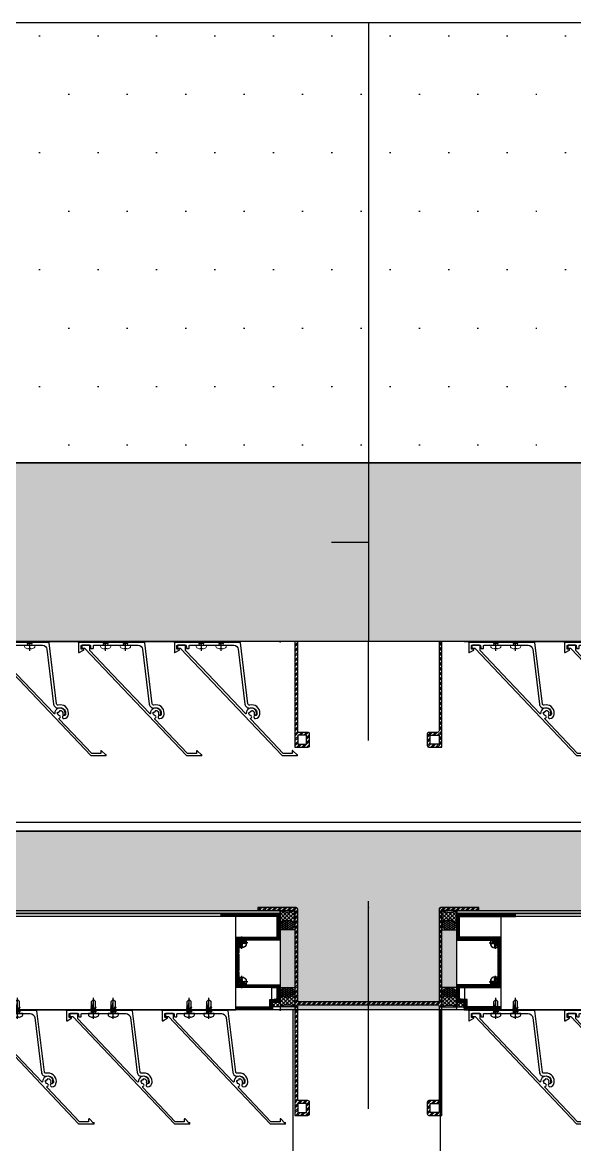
# Model space of a CAD drawing. Header units: millimetres. Extents: x 2519235 to 7246330, y 25937 to 201821.
# Drawn here: x 2727710 to 2728085, y 105054 to 105816 of the extents above; entities that cross this region are included whole.
import ezdxf
from ezdxf.xclip import XClip

# ---------------------------------------------------------------- set-up
doc = ezdxf.new("R2010")
doc.units = ezdxf.units.MM
doc.header["$XCLIPFRAME"] = 0
doc.linetypes.add('CENTER', pattern=[50.8, 31.75, -6.35, 6.35, -6.35])
doc.layers.get('Defpoints').update_dxf_attribs({"color": 140})
for name, color, linetype in [('000 - EXISTING_CANOPY_MAIN_COLOR_1', 1, 'Continuous'), ('010 - ASPG_ACCESSORIES_MAIN_COLOR_1', 1, 'Continuous'), ('010 - ASPG_ACCESSORIES_MAIN_COLOR_251', 251, 'Continuous'), ('010 - ASPG_EXTR_DEF_SUB', 250, 'Continuous'), ('010 - ASPG_EXTR_MAIN_COLOR_2', 2, 'Continuous'), ('010 - ASPG_FASTERN_DEF_SUB', 250, 'Continuous'), ('010 - ASPG_FLASHING_HATCH_', 251, 'Continuous'), ('010 - ASPG_FLASHING_MAIN_COLOR_2', 2, 'Continuous'), ('010 - ASPG_FLASHING_MAIN_COLOR_4', 4, 'Continuous'), ('010 - ASPG_FLASHING_WIPEOUT_', 250, 'Continuous'), ('010 - ASPG_FRAMING_CUT_COLOR_4', 4, 'Continuous'), ('010 - ASPG_FRAMING_DEF_SUB', 250, 'Continuous'), ('010 - ASPG_FRAMING_HATCH_', 251, 'Continuous'), ('010 - ASPG_FRAMING_MAIN_COLOR_2', 2, 'Continuous'), ('010 - ASPG_FRAMING_SUB_COLOR_2', 2, 'Continuous'), ('010 - ASPG_FRAMING_WIPEOUT_', 250, 'Continuous'), ('_LOUVER-SB', 1, 'Continuous'), ('BOLT & SCREW', 233, 'Continuous'), ('Center Line', 1, 'CENTER'), ('Xref-PLAN-106.940$0$_PP-Dim', 1, 'Continuous')]:
    doc.layers.add(name, color=color, linetype=linetype)
doc.layers.add('12-GRID', color=1, linetype='CENTER', lineweight=13)
doc.layers.add('SCREW', color=8, linetype='Continuous', lineweight=5)
pattern_1 = [(270, (1257419.24324, -520041.6224), (0.65495992507, -1.1344238721), [0.7562825814, -1.5125651628]), (30, (1257419.24324, -520041.6224), (0.65495992936, 1.1344238696), [0.7562825814, -1.5125651628]), (330, (1257419.24324, -520041.6224), (1.30991985442, -2.48e-09), [-1.5125651628, 0.7562825814])]
pattern_2 = [(315, (1257419.4929, -520021.6224), (1.3369313545, 1.3369313545), []), (45, (1257419.4929, -520021.6224), (-1.3369313545, 1.3369313545), [])]
pattern_3 = [(270, (1257419.4425, -520043.9224), (0.65495992507, -1.1344238721), [0.7562825814, -1.5125651628]), (30, (1257419.4425, -520043.9224), (0.65495992936, 1.1344238696), [0.7562825814, -1.5125651628]), (330, (1257419.4425, -520043.9224), (1.30991985442, -2.48e-09), [-1.5125651628, 0.7562825814])]
pattern_4 = [(315, (1257419.1929, -520023.9224), (1.3369313545, 1.3369313545), []), (45, (1257419.1929, -520023.9224), (-1.3369313545, 1.3369313545), [])]
pattern_5 = [(0, (0, 0), (3.96875, 7.9375), [0, -7.9375])]
pattern_6 = [(0, (0, 0), (19.84375, 39.6875), [0, -39.6875])]

# ---------------------------------------------------------------- blocks, each defined once
blk = doc.blocks.new('Xref-PLAN-106.940')
at = {"layer": 'Xref-PLAN-106.940$0$_PP-Dim'}
for p, q in [((124644.18, 10358.4), (130394.18, 10358.4)), ((124644.18, 10058.4), (130394.18, 10058.4))]:
    blk.add_line(p, q, dxfattribs=at)
blk = doc.blocks.new('*U413')
for p, q in [((2530.73, -25), (-250, -25)), ((-250, -30.08), (2530.73, -30.08)), ((-250, -35.39), (2530.73, -35.39)), ((-250, -134.54), (2530.73, -134.54)), ((-250, -139.62), (2530.73, -139.62)), ((-250, -144.93), (2530.73, -144.93))]:
    blk.add_line(p, q)
blk = doc.blocks.new('A$C53fc0519')
at = {"layer": '000 - EXISTING_CANOPY_MAIN_COLOR_1'}
for p, q in [((11546.21, -13390), (11500, -13390)), ((11500, -13417.27), (11500, -13390)), ((11621.21, -13390), (11548.58, -13390)), ((11600, -13420), (11600, -13390)), ((11650.84, -13390), (11623.58, -13390)), ((11748.84, -13390), (11652.84, -13390)), ((11700, -13390), (11700, -13417.27)), ((11771.21, -13390), (11750.84, -13390)), ((11800, -13390), (11773.58, -13390)), ((11800, -13390), (11800, -13420)), ((11467.24, -13400), (11539.87, -13400)), ((11542.24, -13400), (11614.87, -13400)), ((11617.24, -13400), (11650, -13400)), ((11650, -15750), (11650, -13400)), ((11750.84, -13400), (11764.87, -13400)), ((11767.24, -13400), (11839.87, -13400)), ((11500, -13417.27), (11528.93, -13417.27)), ((11531.2, -13417.27), (11603.93, -13417.27)), ((11602.2, -13420), (11600, -13420)), ((11650.9, -13420), (11604.56, -13420)), ((11606.2, -13417.27), (11650.97, -13417.27)), ((11652.84, -13417.27), (11700, -13417.27)), ((11748.84, -13420), (11652.84, -13420)), ((11750, -15750), (11750, -13422.14)), ((11752.2, -13420), (11750.78, -13420)), ((11800, -13420), (11754.56, -13420)), ((10250, -13475), (11650, -13475)), ((11750, -13475), (13150, -13475))]:
    blk.add_line(p, q, dxfattribs=at)
blk = doc.blocks.new('A$C6d15e31b')
blk.add_blockref('Xref-PLAN-106.940', (-135619.34, -23258.4))
at = {"layer": '000 - EXISTING_CANOPY_MAIN_COLOR_1'}
blk.add_blockref('A$C53fc0519', (-18300, -52.14), dxfattribs=at)
at = {"layer": '_LOUVER-SB'}
blk.add_blockref('*U413', (-7675.16, -13050), dxfattribs=at)
blk = doc.blocks.new('*U2952')
at = {"layer": '12-GRID', "color": 8, "linetype": 'CENTER'}
for p, q in [((0, -6.2), (0, 2.2)), ((-4.2, -2), (4.2, -2))]:
    blk.add_line(p, q, dxfattribs=at)
at = {"layer": 'BOLT & SCREW'}
for p, q in [((-0.55, -1.77), (-1.77, -1.56)), ((-0.55, -2.23), (-1.77, -2.44)), ((-0.46, -1.77), (-0.88, -1.56)), ((-0.46, -2.23), (-0.88, -2.44)), ((-0.23, -1.45), (-0.44, -0.23)), ((-0.23, -1.54), (-0.44, -1.12)), ((-0.23, -2.46), (-0.44, -2.88)), ((-0.23, -2.55), (-0.44, -3.77)), ((0.23, -1.45), (0.44, -0.23)), ((0.23, -1.54), (0.44, -1.12)), ((0.44, -2.88), (0.23, -2.46)), ((0.23, -2.55), (0.44, -3.77)), ((0.46, -1.77), (0.88, -1.56)), ((0.46, -2.23), (0.88, -2.44)), ((0.55, -1.77), (1.77, -1.56)), ((0.55, -2.23), (1.77, -2.44))]:
    blk.add_line(p, q, dxfattribs=at)
for points in [[(-1.77, -1.56), (-0.88, -1.56, 0.414214), (-0.44, -1.12), (-0.44, -0.23), (0.44, -0.23), (0.44, -1.12, 0.414214), (0.88, -1.56), (1.77, -1.56), (1.77, -2.44), (0.88, -2.44, 0.414214), (0.44, -2.88), (0.44, -3.77), (-0.44, -3.77), (-0.44, -2.88, 0.414214), (-0.88, -2.44), (-1.77, -2.44)], [(0.23, -2.46, -0.414214), (0.46, -2.23), (0.55, -2.23), (0.55, -1.77), (0.46, -1.77, -0.414214), (0.23, -1.54), (0.23, -1.45), (-0.23, -1.45), (-0.23, -1.54, -0.414214), (-0.46, -1.77), (-0.55, -1.77), (-0.55, -2.23), (-0.46, -2.23, -0.414214), (-0.23, -2.46), (-0.23, -2.55), (0.23, -2.55)]]:
    blk.add_lwpolyline(points, format="xyb", close=True, dxfattribs=at)
blk.add_circle((0, -2), 3.5, dxfattribs=at)
blk = doc.blocks.new('000_ASPG_TYP_FILES_20260218-010703_FRAME_EXTR_')
at = {"layer": '010 - ASPG_FRAMING_HATCH_'}
h = blk.add_hatch(dxfattribs=at)
h.set_pattern_fill('ANSI32', color=256, scale=0.1, angle=180)
edge = h.paths.add_edge_path()
edge.add_line((2, 16), (2, 2))
edge.add_line((2, 2), (39.7, 2))
edge.add_arc((39.7, 1.7), 0.3, 0, 90, ccw=False)
edge.add_line((40, 1.7), (40, 0.3))
edge.add_arc((39.7, 0.3), 0.3, -90, 0, ccw=False)
edge.add_line((39.7, 0), (0.3, 0))
edge.add_arc((0.3, 0.3), 0.3, 180, 270, ccw=False)
edge.add_line((0, 0.3), (0, 17.7))
edge.add_arc((0.3, 17.7), 0.3, 90, 180, ccw=False)
edge.add_line((0.3, 18), (22.56, 18))
edge.add_arc((22.56, 18.5), 0.5, 270, 380.20955)
edge.add_arc((26.17, 19.83), 3.35, 182.06379, 200.20955, ccw=False)
edge.add_arc((23.58, 19.74), 0.76, 2.06379, 182.06379, ccw=False)
edge.add_arc((26.17, 19.83), 1.83, 182.06379, 447.93621)
edge.add_arc((26.26, 22.42), 0.76, 87.93621, 267.93621, ccw=False)
edge.add_arc((26.17, 19.83), 3.35, 69.79045, 87.93621, ccw=False)
edge.add_arc((27.5, 23.44), 0.5, 249.79045, 360)
edge.add_line((28, 23.44), (28, 26.68))
edge.add_line((28, 26.68), (28.5, 27.18))
edge.add_line((28.5, 27.18), (28, 27.68))
edge.add_line((28, 27.68), (28, 38.62))
edge.add_line((28, 38.62), (28.5, 39.12))
edge.add_line((28.5, 39.12), (28, 39.62))
edge.add_line((28, 39.62), (28, 42.86))
edge.add_arc((27.5, 42.86), 0.5, 0, 110.20955)
edge.add_arc((26.17, 46.47), 3.35, 272.06379, 290.20955, ccw=False)
edge.add_arc((26.26, 43.88), 0.76, 92.06379, 272.06379, ccw=False)
edge.add_arc((26.17, 46.47), 1.83, 272.06379, 537.93621)
edge.add_arc((23.58, 46.56), 0.76, 177.93621, 357.93621, ccw=False)
edge.add_arc((26.17, 46.47), 3.35, 159.79045, 177.93621, ccw=False)
edge.add_arc((22.56, 47.8), 0.5, 339.79045, 450)
edge.add_line((22.56, 48.3), (0.3, 48.3))
edge.add_arc((0.3, 48.6), 0.3, 180, 270, ccw=False)
edge.add_line((0, 48.6), (0, 60))
edge.add_arc((0.3, 60), 0.3, 90, 180, ccw=False)
edge.add_line((0.3, 60.3), (5, 60.3))
edge.add_line((5, 60.3), (5, 65))
edge.add_arc((5.3, 65), 0.3, 90, 180, ccw=False)
edge.add_line((5.3, 65.3), (30, 65.3))
edge.add_line((30, 65.3), (30, 63.6))
edge.add_arc((29.7, 63.6), 0.3, -90, 0, ccw=False)
edge.add_line((29.7, 63.3), (7.3, 63.3))
edge.add_arc((7.3, 63), 0.3, 90, 180)
edge.add_line((7, 63), (7, 58.3))
edge.add_line((7, 58.3), (2.3, 58.3))
edge.add_arc((2.3, 58), 0.3, 90, 180)
edge.add_line((2, 58), (2, 50.6))
edge.add_arc((2.3, 50.6), 0.3, 180, 270)
edge.add_line((2.3, 50.3), (29.7, 50.3))
edge.add_arc((29.7, 50), 0.3, 0, 90, ccw=False)
edge.add_line((30, 50), (30, 26.68))
edge.add_line((30, 26.68), (30, 16.3))
edge.add_arc((29.7, 16.3), 0.3, -90, 0, ccw=False)
edge.add_line((29.7, 16), (2, 16))
at = {"layer": '010 - ASPG_FRAMING_CUT_COLOR_4'}
blk.add_lwpolyline([(2, 16), (2, 2), (39.7, 2, -0.414214), (40, 1.7), (40, 0.3, -0.414214), (39.7, 0), (0.3, 0, -0.414214), (0, 0.3), (0, 17.7, -0.414214), (0.3, 18), (22.56, 18, 0.52173), (23.03, 18.67, -0.079342), (22.82, 19.71, -1), (24.34, 19.76, 2.296346), (26.24, 21.66, -1), (26.29, 23.18, -0.079342), (27.33, 22.97, 0.52173), (28, 23.44), (28, 26.68), (28.5, 27.18), (28, 27.68), (28, 38.62), (28.5, 39.12), (28, 39.62), (28, 42.86, 0.52173), (27.33, 43.33, -0.079342), (26.29, 43.12, -1), (26.24, 44.64, 2.296346), (24.34, 46.54, -1), (22.82, 46.59, -0.079342), (23.03, 47.63, 0.52173), (22.56, 48.3), (0.3, 48.3, -0.414214), (0, 48.6), (0, 60, -0.414214), (0.3, 60.3), (5, 60.3), (5, 65, -0.414214), (5.3, 65.3), (30, 65.3), (30, 63.6, -0.414214), (29.7, 63.3), (7.3, 63.3, 0.414214), (7, 63), (7, 58.3), (2.3, 58.3, 0.414214), (2, 58), (2, 50.6, 0.414214), (2.3, 50.3), (29.7, 50.3, -0.414214), (30, 50), (30, 26.68), (30, 16.3, -0.414214), (29.7, 16)], format="xyb", close=True, dxfattribs=at)
for p in [(26.17, 48.47), (26.17, 21.83)]:
    blk.add_blockref('*U2952', p)
blk = doc.blocks.new('*U2949')
at = {"layer": '010 - ASPG_FRAMING_HATCH_', "transparency": 33554585}
h = blk.add_hatch(dxfattribs=at)
h.set_pattern_fill('ANSI32', color=256, scale=0.25)
edge = h.paths.add_edge_path()
edge.add_line((2, -50), (2, -75))
edge.add_line((2, -75), (0, -75))
edge.add_line((0, -75), (0, -49))
edge.add_arc((1, -49), 1, 90, 180, ccw=False)
edge.add_line((1, -48), (63, -48))
edge.add_arc((63, -47), 1, 270, 360)
edge.add_line((64, -47), (64, 47))
edge.add_arc((63, 47), 1, 0, 90)
edge.add_line((63, 48), (1, 48))
edge.add_arc((1, 49), 1, 180, 270, ccw=False)
edge.add_line((0, 49), (0, 75))
edge.add_line((0, 75), (2, 75))
edge.add_line((2, 75), (2, 50))
edge.add_line((2, 50), (141, 50))
edge.add_line((141, 50), (141, 41))
edge.add_arc((140, 41), 1, 270, 360, ccw=False)
edge.add_line((140, 40), (132, 40))
edge.add_arc((132, 41), 1, 180, 270, ccw=False)
edge.add_line((131, 41), (131, 47))
edge.add_arc((130, 47), 1, 0, 90)
edge.add_line((130, 48), (67, 48))
edge.add_arc((67, 47), 1, 90, 180)
edge.add_line((66, 47), (66, -47))
edge.add_arc((67, -47), 1, 180, 270)
edge.add_line((67, -48), (130, -48))
edge.add_arc((130, -47), 1, 270, 360)
edge.add_line((131, -47), (131, -41))
edge.add_arc((132, -41), 1, 90, 180, ccw=False)
edge.add_line((132, -40), (140, -40))
edge.add_arc((140, -41), 1, 0, 90, ccw=False)
edge.add_line((141, -41), (141, -50))
edge.add_line((141, -50), (2, -50))
h.paths.add_polyline_path([(139, 48), (139, 42), (133, 42), (133, 48)], flags=16)
h.paths.add_polyline_path([(139, -48), (139, -42), (133, -42), (133, -48)], flags=16)
at = {"layer": '010 - ASPG_FRAMING_HATCH_'}
h = blk.add_hatch(dxfattribs=at)
h.set_pattern_fill('ANSI37', color=256, scale=0.595498, angle=-90)
h.set_pattern_definition(pattern_2)
edge = h.paths.add_edge_path()
edge.add_ellipse((57.77, 55), major_axis=(0, -5), ratio=0.644482, start_angle=0, end_angle=180)
edge.add_line((57.77, 60), (62, 60))
edge.add_arc((62, 60.3), 0.3, -90, 0)
edge.add_line((62.3, 60.3), (62.3, 61))
edge.add_line((62.3, 61), (61.8, 61.5))
edge.add_line((61.8, 61.5), (62.3, 62))
edge.add_line((62.3, 62), (61.8, 62.5))
edge.add_line((61.8, 62.5), (62.3, 63))
edge.add_line((62.3, 63), (61.8, 63.5))
edge.add_line((61.8, 63.5), (62.3, 64))
edge.add_line((62.3, 64), (62.3, 65))
edge.add_line((62.3, 65), (63.3, 65))
edge.add_line((63.3, 65), (63.8, 65.5))
edge.add_line((63.8, 65.5), (64.3, 65))
edge.add_line((64.3, 65), (64.8, 65.5))
edge.add_line((64.8, 65.5), (65.3, 65))
edge.add_line((65.3, 65), (65.8, 65.5))
edge.add_line((65.8, 65.5), (66.3, 65))
edge.add_line((66.3, 65), (67, 65))
edge.add_arc((67, 65.3), 0.3, -90, 0)
edge.add_line((67.3, 65.3), (67.3, 60))
edge.add_arc((77.2, 55), 11.09, 153.20373, 206.79627)
edge.add_line((67.3, 50), (57.77, 50))
h = blk.add_hatch(dxfattribs=at)
h.set_pattern_fill('ANSI37', color=256, scale=0.595498, angle=-90)
h.set_pattern_definition(pattern_4)
edge = h.paths.add_edge_path()
edge.add_ellipse((11.53, 55), major_axis=(0, -5), ratio=0.644482, start_angle=180, end_angle=360, ccw=False)
edge.add_line((11.53, 60), (2, 60))
edge.add_arc((-7.9, 55), 11.09, -26.79627, 26.79627, ccw=False)
edge.add_line((2, 50), (11.53, 50))
h = blk.add_hatch(dxfattribs=at)
h.set_pattern_fill('HONEY', color=256, scale=0.238199, angle=-90)
h.set_pattern_definition(pattern_3)
edge = h.paths.add_edge_path()
edge.add_ellipse((11.78, 55), major_axis=(0, -5), ratio=0.644482, start_angle=0, end_angle=360, ccw=False)
h = blk.add_hatch(dxfattribs=at)
h.set_pattern_fill('HONEY', color=256, scale=0.238199, angle=-90)
h.set_pattern_definition(pattern_1)
edge = h.paths.add_edge_path()
edge.add_ellipse((57.52, 55), major_axis=(0, -5), ratio=0.644482, start_angle=0, end_angle=360)
h = blk.add_hatch(dxfattribs=at)
h.set_pattern_fill('ANSI37', color=256, scale=0.595498, angle=-90)
h.set_pattern_definition(pattern_4)
edge = h.paths.add_edge_path()
edge.add_ellipse((11.53, -55), major_axis=(0, 5), ratio=0.644482, start_angle=0, end_angle=180)
edge.add_line((11.53, -60), (2, -60))
edge.add_arc((-7.9, -55), 11.09, 333.20373, 386.79627)
edge.add_line((2, -50), (11.53, -50))
h = blk.add_hatch(dxfattribs=at)
h.set_pattern_fill('HONEY', color=256, scale=0.238199, angle=-90)
h.set_pattern_definition(pattern_3)
edge = h.paths.add_edge_path()
edge.add_ellipse((11.78, -55), major_axis=(0, 5), ratio=0.644482, start_angle=0, end_angle=360)
h = blk.add_hatch(dxfattribs=at)
h.set_pattern_fill('HONEY', color=256, scale=0.238199, angle=-90)
h.set_pattern_definition(pattern_1)
edge = h.paths.add_edge_path()
edge.add_ellipse((57.52, -55), major_axis=(0, 5), ratio=0.644482, start_angle=0, end_angle=360, ccw=False)
h = blk.add_hatch(dxfattribs=at)
h.set_pattern_fill('ANSI37', color=256, scale=0.595498, angle=-90)
h.set_pattern_definition(pattern_2)
edge = h.paths.add_edge_path()
edge.add_ellipse((57.77, -55), major_axis=(0, 5), ratio=0.644482, start_angle=180, end_angle=360, ccw=False)
edge.add_line((57.77, -60), (62, -60))
edge.add_arc((62, -60.3), 0.3, 360, 450, ccw=False)
edge.add_line((62.3, -60.3), (62.3, -61))
edge.add_line((62.3, -61), (61.8, -61.5))
edge.add_line((61.8, -61.5), (62.3, -62))
edge.add_line((62.3, -62), (61.8, -62.5))
edge.add_line((61.8, -62.5), (62.3, -63))
edge.add_line((62.3, -63), (61.8, -63.5))
edge.add_line((61.8, -63.5), (62.3, -64))
edge.add_line((62.3, -64), (62.3, -65))
edge.add_line((62.3, -65), (63.3, -65))
edge.add_line((63.3, -65), (63.8, -65.5))
edge.add_line((63.8, -65.5), (64.3, -65))
edge.add_line((64.3, -65), (64.8, -65.5))
edge.add_line((64.8, -65.5), (65.3, -65))
edge.add_line((65.3, -65), (65.8, -65.5))
edge.add_line((65.8, -65.5), (66.3, -65))
edge.add_line((66.3, -65), (67, -65))
edge.add_arc((67, -65.3), 0.3, 360, 450, ccw=False)
edge.add_line((67.3, -65.3), (67.3, -60))
edge.add_arc((77.2, -55), 11.09, 153.20373, 206.79627, ccw=False)
edge.add_line((67.3, -50), (57.77, -50))
at = {"layer": '010 - ASPG_FASTERN_DEF_SUB'}
blk.add_point((0, 0), dxfattribs=at)
at = {"layer": '010 - ASPG_FRAMING_CUT_COLOR_4'}
blk.add_lwpolyline([(2, -50), (2, -75), (0, -75), (0, -49, -0.414214), (1, -48), (63, -48, 0.414214), (64, -47), (64, 47, 0.414214), (63, 48), (1, 48, -0.414214), (0, 49), (0, 75), (2, 75), (2, 50), (141, 50), (141, 41, -0.414214), (140, 40), (132, 40, -0.414214), (131, 41), (131, 47, 0.414214), (130, 48), (67, 48, 0.414214), (66, 47), (66, -47, 0.414214), (67, -48), (130, -48, 0.414214), (131, -47), (131, -41, -0.414214), (132, -40), (140, -40, -0.414214), (141, -41), (141, -50)], format="xyb", close=True, dxfattribs=at)
for points in [[(139, 48), (139, 42), (133, 42), (133, 48)], [(139, -48), (139, -42), (133, -42), (133, -48)]]:
    blk.add_lwpolyline(points, close=True, dxfattribs=at)
at = {"layer": '010 - ASPG_FRAMING_DEF_SUB', "transparency": 33554508}
blk.add_line((136.5, 0), (-4.5, 0), dxfattribs=at)
at = {"layer": '010 - ASPG_FRAMING_DEF_SUB', "transparency": 33554457}
for points in [[(54.3, 50), (67.3, 50), (67.3, 65.5), (54.3, 65.5)], [(2, 50), (15, 50), (15, 60), (2, 60)], [(2, -50), (15, -50), (15, -60), (2, -60)], [(54.3, -50), (67.3, -50), (67.3, -65.5), (54.3, -65.5)]]:
    blk.add_lwpolyline(points, close=True, dxfattribs=at)
at = {"layer": '010 - ASPG_FRAMING_SUB_COLOR_2'}
for points in [[(57.52, 50), (67.3, 50, -0.238199), (67.3, 60), (67.3, 65.3, -0.414214), (67, 65), (66.3, 65), (65.8, 65.5), (65.3, 65), (64.8, 65.5), (64.3, 65), (63.8, 65.5), (63.3, 65), (62.3, 65), (62.3, 64), (61.8, 63.5), (62.3, 63), (61.8, 62.5), (62.3, 62), (61.8, 61.5), (62.3, 61), (62.3, 60.3, -0.414214), (62, 60), (57.52, 60)], [(11.78, 50), (2, 50, 0.238199), (2, 60), (11.78, 60)], [(11.78, -50), (2, -50, -0.238199), (2, -60), (11.78, -60)], [(57.52, -50), (67.3, -50, 0.238199), (67.3, -60), (67.3, -65.3, 0.414214), (67, -65), (66.3, -65), (65.8, -65.5), (65.3, -65), (64.8, -65.5), (64.3, -65), (63.8, -65.5), (63.3, -65), (62.3, -65), (62.3, -64), (61.8, -63.5), (62.3, -63), (61.8, -62.5), (62.3, -62), (61.8, -61.5), (62.3, -61), (62.3, -60.3, 0.414214), (62, -60), (57.52, -60)]]:
    blk.add_lwpolyline(points, format="xyb", dxfattribs=at)
at = {"layer": '010 - ASPG_FRAMING_SUB_COLOR_2', "extrusion": (0, 0, -1)}
for centre, major_axis in [((11.78, 55), (0, -5)), ((57.52, -55), (0, 5))]:
    blk.add_ellipse(centre, major_axis=major_axis, ratio=0.644482, dxfattribs=at)
at = {"layer": '010 - ASPG_FRAMING_SUB_COLOR_2'}
for centre, major_axis in [((57.52, 55), (0, -5)), ((11.78, -55), (0, 5))]:
    blk.add_ellipse(centre, major_axis=major_axis, ratio=0.644482, dxfattribs=at)
blk = doc.blocks.new('PZG35-9D5')
at = {"layer": 'Center Line'}
blk.add_line((0, 3.73), (0, -10.53), dxfattribs=at)
at = {"layer": 'SCREW', "color": 8}
for p, q in [((-1.4, 0), (-1.4, -1.09)), ((1.4, 0), (1.4, -0.59)), ((-1.85, -1.4), (1.85, -0.9)), ((-1.85, -1.4), (-1.4, -1.09)), ((-1.85, -1.4), (-1.4, -1.71)), ((-1.85, -2.7), (1.85, -2.2)), ((-1.85, -2.7), (-1.4, -2.39)), ((-1.85, -2.7), (-1.4, -3.01)), ((-1.85, -4), (-1.4, -3.69)), ((-1.85, -4), (-0.99, -3.88)), ((-1.85, -4), (-1.4, -4.31)), ((-1.4, -1.09), (1.4, -0.59)), ((-1.4, -1.71), (1.4, -1.21)), ((-1.4, -1.71), (-1.4, -2.39)), ((-1.4, -2.39), (1.4, -1.89)), ((-1.4, -3.01), (1.4, -2.51)), ((-1.4, -3.01), (-1.4, -3.69)), ((-1.4, -3.69), (-0.84, -3.59)), ((-1.4, -4.31), (-1.18, -4.27)), ((-1.4, -4.31), (-1.4, -8.1)), ((0.56, -3.34), (1.4, -3.19)), ((0.71, -3.65), (1.85, -3.5)), ((0.71, -3.93), (1.4, -3.81)), ((0.71, -4.61), (1.4, -4.49)), ((0.71, -4.95), (1.85, -4.8)), ((0.71, -5.23), (1.4, -5.11)), ((1.85, -0.9), (1.4, -0.59)), ((1.85, -0.9), (1.4, -1.21)), ((1.4, -1.21), (1.4, -1.89)), ((1.85, -2.2), (1.4, -1.89)), ((1.85, -2.2), (1.4, -2.51)), ((1.4, -2.51), (1.4, -3.19)), ((1.85, -3.5), (1.4, -3.19)), ((1.85, -3.5), (1.4, -3.81)), ((1.4, -3.81), (1.4, -4.49)), ((1.85, -4.8), (1.4, -4.49)), ((1.85, -4.8), (1.4, -5.11)), ((1.4, -5.11), (1.4, -8.1)), ((0, -9.5), (-1.4, -8.1)), ((0, -9.5), (1.4, -8.1))]:
    blk.add_line(p, q, dxfattribs=at)
blk.add_lwpolyline([(0, -9.5), (0.71, -5.23), (0.71, -3.6, 0.417657), (0.41, -3.3, 0.108102), (-0.84, -3.59), (-1.4, -4.7)], format="xyb", dxfattribs=at)
blk = doc.blocks.new('*U2951')
at = {"layer": 'SCREW'}
blk.add_lwpolyline([(3.03, 1.78, 0.09906), (0.8, 2.55), (0.8, 2.27), (-0.8, 2.27), (-0.8, 2.55, 0.09906), (-3.03, 1.78, 0.266588), (-3.5, 0.96), (-3.5, 0.2, 0.414214), (-3.3, 0), (3.3, 0, 0.414214), (3.5, 0.2), (3.5, 0.96, 0.266588)], format="xyb", close=True, dxfattribs=at)
blk.add_blockref('PZG35-9D5', (0, 0), dxfattribs=at)
blk = doc.blocks.new('*U2950')
blk.add_point((0, 0))
at = {"layer": '010 - ASPG_ACCESSORIES_MAIN_COLOR_1'}
blk.add_lwpolyline([(-39.7, -0.6, 0.414214), (-40, -0.9), (-40, -7.37, 0.57735), (-39.65, -7.57), (-36.64, -5.83, 0.767327), (-36.79, -5.3), (-37.9, -5.3, -0.414214), (-38.2, -5), (-38.2, -2.8, -0.414214), (-38, -2.6), (-32.18, -2.6, -0.388879), (-31.98, -2.78), (-31.85, -4.34, 0.388879), (-31.35, -4.8), (-30.3, -4.8, 0.414214), (-30, -4.5), (-30, -2.9, -0.414214), (-29.7, -2.6), (0.41, -2.6, -0.378969), (3.39, -5.24), (7.95, -42.52, 0.446593), (11.62, -45.08, -0.489802), (16.08, -48.68), (16.06, -49.36, -0.18248), (15.8, -50.02, -0.267949), (15.33, -50.17, 1.122115), (15.1, -52.34, 0.405004), (18.06, -49.4), (18.08, -48.72, 0.489805), (11.16, -43.13, -0.446597), (9.94, -42.28), (4.87, -0.85, 0.364176), (4.57, -0.6)], format="xyb", close=True, dxfattribs=at)
at = {"layer": '010 - ASPG_EXTR_DEF_SUB'}
for p in [(-40, -0.5), (43.44, -76.9), (43.44, -77.5)]:
    blk.add_point(p, dxfattribs=at)
at = {"layer": '010 - ASPG_EXTR_MAIN_COLOR_2'}
blk.add_lwpolyline([(11.37, -48.15), (11.47, -47.44), (12.18, -47.56), (12.29, -46.79, -0.535538), (14.19, -49.17, 0.991572), (15.66, -49.58, 1.157025), (8.79, -48.77, -0.688558), (8.27, -48.99), (-17.14, -22.17), (-32.34, -6.13), (-32.34, -2.9, 0.414312), (-32.64, -2.6), (-37.54, -2.6, 0.414116), (-37.84, -2.9), (-37.84, -4.3, 0.414214), (-37.54, -4.6), (-35.99, -4.6, -0.205895), (-35.77, -4.69), (33.23, -77.5), (43.14, -77.5, 0.668179), (43.36, -76.99), (40.52, -74.15, 0.668179), (40.01, -74.36), (40.01, -76), (33.87, -76), (11.86, -52.78, -0.558354), (12.08, -51.95, 0.766275), (12.04, -50.39, -0.438583), (10.71, -48.05)], format="xyb", close=True, dxfattribs=at)
at = {"layer": 'SCREW', "rotation": 180}
for p in [(-21.65, -2.5), (-8.24, -2.5)]:
    blk.add_blockref('*U2951', p, dxfattribs=at)
blk = doc.blocks.new('*U1112')
blk.add_wipeout([(1440, 4), (60, 4), (60, 69.3), (1440, 69.3)]).dxf.layer = '010 - ASPG_FRAMING_WIPEOUT_'
at = {"color": 1}
blk.add_point((60, 69.5), dxfattribs=at)
at = {"layer": '010 - ASPG_FRAMING_MAIN_COLOR_2'}
blk.add_lwpolyline([(1410, 69.3), (90, 69.3), (90, 6), (1410, 6)], close=True, dxfattribs=at)
at = {"layer": '010 - ASPG_FRAMING_SUB_COLOR_2'}
for points in [[(1440, 4), (60, 4), (60, 69.3), (1440, 69.3)], [(60, 2), (60, 4), (1440, 4), (1440, 2)]]:
    blk.add_lwpolyline(points, close=True, dxfattribs=at)
at = {"color": 1, "rotation": 180}
for p in [(91.77, 69.3), (156.77, 69.3), (221.77, 69.3), (1326.77, 69.3), (1391.77, 69.3)]:
    blk.add_blockref('*U2950', p, dxfattribs=at)
at = {"transparency": 33554559, "xscale": -1, "rotation": 270}
for p in [(0, 0), (1500, 0)]:
    blk.add_blockref('*U2949', p, dxfattribs=at)
blk.add_blockref('000_ASPG_TYP_FILES_20260218-010703_FRAME_EXTR_', (60, 4))
at = {"xscale": -1}
blk.add_blockref('000_ASPG_TYP_FILES_20260218-010703_FRAME_EXTR_', (1440, 4), dxfattribs=at)
blk = doc.blocks.new('W-1-PP17-ENT1_REV02_20260416-153151_PP17_ENT1_ASPG_MAIN_UPPL')
at = {"rotation": 179.9999999999999}
blk.add_blockref('*U1112', (-5099, -13248), dxfattribs=at)
blk.add_blockref('*U1112', (-6599, -13248), dxfattribs=at)
blk = doc.blocks.new('*U2908')
blk.add_wipeout([(0, -52), (3000, -52), (3000, -351), (0, -351)]).dxf.layer = '010 - ASPG_FLASHING_WIPEOUT_'
at = {"layer": '010 - ASPG_FLASHING_HATCH_'}
h = blk.add_hatch(dxfattribs=at)
h.set_pattern_fill('DOTS', color=256, scale=0.5)
h.set_pattern_definition(pattern_6)
h.paths.add_polyline_path([(0, -52), (3000, -52), (3000, -351), (0, -351)])
at = {"layer": '010 - ASPG_FLASHING_MAIN_COLOR_2'}
blk.add_lwpolyline([(0, -52), (3000, -52), (3000, -351), (0, -351)], close=True, dxfattribs=at)
blk.add_wipeout([(0, 69.3), (3000, 69.3), (3000, -52), (0, -52)]).dxf.layer = '010 - ASPG_FLASHING_WIPEOUT_'
at = {"layer": '010 - ASPG_FLASHING_HATCH_'}
h = blk.add_hatch(dxfattribs=at)
h.set_pattern_fill('DOTS', color=256, scale=0.1)
h.set_pattern_definition(pattern_5)
h.paths.add_polyline_path([(0, 69.3), (3000, 69.3), (3000, -52), (0, -52)])
at = {"layer": '010 - ASPG_FLASHING_MAIN_COLOR_4'}
blk.add_lwpolyline([(0, 69.3), (3000, 69.3), (3000, -52), (0, -52)], close=True, dxfattribs=at)
at = {"layer": 'Defpoints'}
blk.add_line((0, 2), (25, 2), dxfattribs=at)
blk.add_line((0, 2), (25, 2), dxfattribs=at)
blk = doc.blocks.new('W-1-PP17-ENT1_REV03_20260621-000232_LOPF_FLASHING')
at = {"rotation": 180}
blk.add_blockref('*U2908', (-3599, -13248), dxfattribs=at)
blk.add_blockref('*U2908', (-6599, -13248), dxfattribs=at)
blk = doc.blocks.new('*U3496')
at = {"layer": '010 - ASPG_ACCESSORIES_MAIN_COLOR_251', "linetype": 'CENTER'}
for p, q in [((0, -6.2), (0, 2.2)), ((-4.2, -2), (4.2, -2))]:
    blk.add_line(p, q, dxfattribs=at)
at = {"layer": '010 - ASPG_ACCESSORIES_MAIN_COLOR_251'}
for p, q in [((-0.55, -1.77), (-1.77, -1.56)), ((-0.55, -2.23), (-1.77, -2.44)), ((-0.46, -1.77), (-0.88, -1.56)), ((-0.46, -2.23), (-0.88, -2.44)), ((-0.23, -1.45), (-0.44, -0.23)), ((-0.23, -1.54), (-0.44, -1.12)), ((-0.23, -2.46), (-0.44, -2.88)), ((-0.23, -2.55), (-0.44, -3.77)), ((0.23, -1.45), (0.44, -0.23)), ((0.23, -1.54), (0.44, -1.12)), ((0.44, -2.88), (0.23, -2.46)), ((0.23, -2.55), (0.44, -3.77)), ((0.46, -1.77), (0.88, -1.56)), ((0.46, -2.23), (0.88, -2.44)), ((0.55, -1.77), (1.77, -1.56)), ((0.55, -2.23), (1.77, -2.44))]:
    blk.add_line(p, q, dxfattribs=at)
for points in [[(-1.77, -1.56), (-0.88, -1.56, 0.414214), (-0.44, -1.12), (-0.44, -0.23), (0.44, -0.23), (0.44, -1.12, 0.414214), (0.88, -1.56), (1.77, -1.56), (1.77, -2.44), (0.88, -2.44, 0.414214), (0.44, -2.88), (0.44, -3.77), (-0.44, -3.77), (-0.44, -2.88, 0.414214), (-0.88, -2.44), (-1.77, -2.44)], [(0.23, -2.46, -0.414214), (0.46, -2.23), (0.55, -2.23), (0.55, -1.77), (0.46, -1.77, -0.414214), (0.23, -1.54), (0.23, -1.45), (-0.23, -1.45), (-0.23, -1.54, -0.414214), (-0.46, -1.77), (-0.55, -1.77), (-0.55, -2.23), (-0.46, -2.23, -0.414214), (-0.23, -2.46), (-0.23, -2.55), (0.23, -2.55)]]:
    blk.add_lwpolyline(points, format="xyb", close=True, dxfattribs=at)
blk.add_circle((0, -2), 3.5, dxfattribs=at)
blk = doc.blocks.new('000_ASPG_TYP_FILES_20260218-010703_FRAME_EXTR_SUB')
at = {"layer": '010 - ASPG_ACCESSORIES_MAIN_COLOR_251'}
h = blk.add_hatch(dxfattribs=at)
h.set_pattern_fill('ANSI32', color=256, scale=0.1, angle=180)
edge = h.paths.add_edge_path()
edge.add_line((2, 16), (2, 2))
edge.add_line((2, 2), (39.7, 2))
edge.add_arc((39.7, 1.7), 0.3, 0, 90, ccw=False)
edge.add_line((40, 1.7), (40, 0.3))
edge.add_arc((39.7, 0.3), 0.3, -90, 0, ccw=False)
edge.add_line((39.7, 0), (0.3, 0))
edge.add_arc((0.3, 0.3), 0.3, 180, 270, ccw=False)
edge.add_line((0, 0.3), (0, 17.7))
edge.add_arc((0.3, 17.7), 0.3, 90, 180, ccw=False)
edge.add_line((0.3, 18), (22.56, 18))
edge.add_arc((22.56, 18.5), 0.5, 270, 380.20955)
edge.add_arc((26.17, 19.83), 3.35, 182.06379, 200.20955, ccw=False)
edge.add_arc((23.58, 19.74), 0.76, 2.06379, 182.06379, ccw=False)
edge.add_arc((26.17, 19.83), 1.83, 182.06379, 447.93621)
edge.add_arc((26.26, 22.42), 0.76, 87.93621, 267.93621, ccw=False)
edge.add_arc((26.17, 19.83), 3.35, 69.79045, 87.93621, ccw=False)
edge.add_arc((27.5, 23.44), 0.5, 249.79045, 360)
edge.add_line((28, 23.44), (28, 26.68))
edge.add_line((28, 26.68), (28.5, 27.18))
edge.add_line((28.5, 27.18), (28, 27.68))
edge.add_line((28, 27.68), (28, 38.62))
edge.add_line((28, 38.62), (28.5, 39.12))
edge.add_line((28.5, 39.12), (28, 39.62))
edge.add_line((28, 39.62), (28, 42.86))
edge.add_arc((27.5, 42.86), 0.5, 0, 110.20955)
edge.add_arc((26.17, 46.47), 3.35, 272.06379, 290.20955, ccw=False)
edge.add_arc((26.26, 43.88), 0.76, 92.06379, 272.06379, ccw=False)
edge.add_arc((26.17, 46.47), 1.83, 272.06379, 537.93621)
edge.add_arc((23.58, 46.56), 0.76, 177.93621, 357.93621, ccw=False)
edge.add_arc((26.17, 46.47), 3.35, 159.79045, 177.93621, ccw=False)
edge.add_arc((22.56, 47.8), 0.5, 339.79045, 450)
edge.add_line((22.56, 48.3), (0.3, 48.3))
edge.add_arc((0.3, 48.6), 0.3, 180, 270, ccw=False)
edge.add_line((0, 48.6), (0, 60))
edge.add_arc((0.3, 60), 0.3, 90, 180, ccw=False)
edge.add_line((0.3, 60.3), (5, 60.3))
edge.add_line((5, 60.3), (5, 65))
edge.add_arc((5.3, 65), 0.3, 90, 180, ccw=False)
edge.add_line((5.3, 65.3), (30, 65.3))
edge.add_line((30, 65.3), (30, 63.6))
edge.add_arc((29.7, 63.6), 0.3, -90, 0, ccw=False)
edge.add_line((29.7, 63.3), (7.3, 63.3))
edge.add_arc((7.3, 63), 0.3, 90, 180)
edge.add_line((7, 63), (7, 58.3))
edge.add_line((7, 58.3), (2.3, 58.3))
edge.add_arc((2.3, 58), 0.3, 90, 180)
edge.add_line((2, 58), (2, 50.6))
edge.add_arc((2.3, 50.6), 0.3, 180, 270)
edge.add_line((2.3, 50.3), (29.7, 50.3))
edge.add_arc((29.7, 50), 0.3, 0, 90, ccw=False)
edge.add_line((30, 50), (30, 26.68))
edge.add_line((30, 26.68), (30, 16.3))
edge.add_arc((29.7, 16.3), 0.3, -90, 0, ccw=False)
edge.add_line((29.7, 16), (2, 16))
blk.add_lwpolyline([(2, 16), (2, 2), (39.7, 2, -0.414214), (40, 1.7), (40, 0.3, -0.414214), (39.7, 0), (0.3, 0, -0.414214), (0, 0.3), (0, 17.7, -0.414214), (0.3, 18), (22.56, 18, 0.52173), (23.03, 18.67, -0.079342), (22.82, 19.71, -1), (24.34, 19.76, 2.296346), (26.24, 21.66, -1), (26.29, 23.18, -0.079342), (27.33, 22.97, 0.52173), (28, 23.44), (28, 26.68), (28.5, 27.18), (28, 27.68), (28, 38.62), (28.5, 39.12), (28, 39.62), (28, 42.86, 0.52173), (27.33, 43.33, -0.079342), (26.29, 43.12, -1), (26.24, 44.64, 2.296346), (24.34, 46.54, -1), (22.82, 46.59, -0.079342), (23.03, 47.63, 0.52173), (22.56, 48.3), (0.3, 48.3, -0.414214), (0, 48.6), (0, 60, -0.414214), (0.3, 60.3), (5, 60.3), (5, 65, -0.414214), (5.3, 65.3), (30, 65.3), (30, 63.6, -0.414214), (29.7, 63.3), (7.3, 63.3, 0.414214), (7, 63), (7, 58.3), (2.3, 58.3, 0.414214), (2, 58), (2, 50.6, 0.414214), (2.3, 50.3), (29.7, 50.3, -0.414214), (30, 50), (30, 26.68), (30, 16.3, -0.414214), (29.7, 16)], format="xyb", close=True, dxfattribs=at)
for p in [(26.17, 48.47), (26.17, 21.83)]:
    blk.add_blockref('*U3496', p)
blk = doc.blocks.new('*U3493')
at = {"layer": '010 - ASPG_ACCESSORIES_MAIN_COLOR_251', "transparency": 33554585}
h = blk.add_hatch(dxfattribs=at)
h.set_pattern_fill('ANSI32', color=256, scale=0.25)
edge = h.paths.add_edge_path()
edge.add_line((2, -50), (2, -75))
edge.add_line((2, -75), (0, -75))
edge.add_line((0, -75), (0, -49))
edge.add_arc((1, -49), 1, 90, 180, ccw=False)
edge.add_line((1, -48), (63, -48))
edge.add_arc((63, -47), 1, 270, 360)
edge.add_line((64, -47), (64, 47))
edge.add_arc((63, 47), 1, 0, 90)
edge.add_line((63, 48), (1, 48))
edge.add_arc((1, 49), 1, 180, 270, ccw=False)
edge.add_line((0, 49), (0, 75))
edge.add_line((0, 75), (2, 75))
edge.add_line((2, 75), (2, 50))
edge.add_line((2, 50), (141, 50))
edge.add_line((141, 50), (141, 41))
edge.add_arc((140, 41), 1, 270, 360, ccw=False)
edge.add_line((140, 40), (132, 40))
edge.add_arc((132, 41), 1, 180, 270, ccw=False)
edge.add_line((131, 41), (131, 47))
edge.add_arc((130, 47), 1, 0, 90)
edge.add_line((130, 48), (67, 48))
edge.add_arc((67, 47), 1, 90, 180)
edge.add_line((66, 47), (66, -47))
edge.add_arc((67, -47), 1, 180, 270)
edge.add_line((67, -48), (130, -48))
edge.add_arc((130, -47), 1, 270, 360)
edge.add_line((131, -47), (131, -41))
edge.add_arc((132, -41), 1, 90, 180, ccw=False)
edge.add_line((132, -40), (140, -40))
edge.add_arc((140, -41), 1, 0, 90, ccw=False)
edge.add_line((141, -41), (141, -50))
edge.add_line((141, -50), (2, -50))
h.paths.add_polyline_path([(139, 48), (139, 42), (133, 42), (133, 48)], flags=16)
h.paths.add_polyline_path([(139, -48), (139, -42), (133, -42), (133, -48)], flags=16)
at = {"layer": '010 - ASPG_ACCESSORIES_MAIN_COLOR_251'}
h = blk.add_hatch(dxfattribs=at)
h.set_pattern_fill('ANSI37', color=256, scale=0.595498, angle=-90)
h.set_pattern_definition(pattern_2)
edge = h.paths.add_edge_path()
edge.add_ellipse((57.77, 55), major_axis=(0, -5), ratio=0.644482, start_angle=0, end_angle=180)
edge.add_line((57.77, 60), (62, 60))
edge.add_arc((62, 60.3), 0.3, -90, 0)
edge.add_line((62.3, 60.3), (62.3, 61))
edge.add_line((62.3, 61), (61.8, 61.5))
edge.add_line((61.8, 61.5), (62.3, 62))
edge.add_line((62.3, 62), (61.8, 62.5))
edge.add_line((61.8, 62.5), (62.3, 63))
edge.add_line((62.3, 63), (61.8, 63.5))
edge.add_line((61.8, 63.5), (62.3, 64))
edge.add_line((62.3, 64), (62.3, 65))
edge.add_line((62.3, 65), (63.3, 65))
edge.add_line((63.3, 65), (63.8, 65.5))
edge.add_line((63.8, 65.5), (64.3, 65))
edge.add_line((64.3, 65), (64.8, 65.5))
edge.add_line((64.8, 65.5), (65.3, 65))
edge.add_line((65.3, 65), (65.8, 65.5))
edge.add_line((65.8, 65.5), (66.3, 65))
edge.add_line((66.3, 65), (67, 65))
edge.add_arc((67, 65.3), 0.3, -90, 0)
edge.add_line((67.3, 65.3), (67.3, 60))
edge.add_arc((77.2, 55), 11.09, 153.20373, 206.79627)
edge.add_line((67.3, 50), (57.77, 50))
h = blk.add_hatch(dxfattribs=at)
h.set_pattern_fill('ANSI37', color=256, scale=0.595498, angle=-90)
h.set_pattern_definition(pattern_4)
edge = h.paths.add_edge_path()
edge.add_ellipse((11.53, 55), major_axis=(0, -5), ratio=0.644482, start_angle=180, end_angle=360, ccw=False)
edge.add_line((11.53, 60), (2, 60))
edge.add_arc((-7.9, 55), 11.09, -26.79627, 26.79627, ccw=False)
edge.add_line((2, 50), (11.53, 50))
h = blk.add_hatch(dxfattribs=at)
h.set_pattern_fill('HONEY', color=256, scale=0.238199, angle=-90)
h.set_pattern_definition(pattern_3)
edge = h.paths.add_edge_path()
edge.add_ellipse((11.78, 55), major_axis=(0, -5), ratio=0.644482, start_angle=0, end_angle=360, ccw=False)
h = blk.add_hatch(dxfattribs=at)
h.set_pattern_fill('HONEY', color=256, scale=0.238199, angle=-90)
h.set_pattern_definition(pattern_1)
edge = h.paths.add_edge_path()
edge.add_ellipse((57.52, 55), major_axis=(0, -5), ratio=0.644482, start_angle=0, end_angle=360)
h = blk.add_hatch(dxfattribs=at)
h.set_pattern_fill('ANSI37', color=256, scale=0.595498, angle=-90)
h.set_pattern_definition(pattern_4)
edge = h.paths.add_edge_path()
edge.add_ellipse((11.53, -55), major_axis=(0, 5), ratio=0.644482, start_angle=0, end_angle=180)
edge.add_line((11.53, -60), (2, -60))
edge.add_arc((-7.9, -55), 11.09, 333.20373, 386.79627)
edge.add_line((2, -50), (11.53, -50))
h = blk.add_hatch(dxfattribs=at)
h.set_pattern_fill('HONEY', color=256, scale=0.238199, angle=-90)
h.set_pattern_definition(pattern_3)
edge = h.paths.add_edge_path()
edge.add_ellipse((11.78, -55), major_axis=(0, 5), ratio=0.644482, start_angle=0, end_angle=360)
h = blk.add_hatch(dxfattribs=at)
h.set_pattern_fill('HONEY', color=256, scale=0.238199, angle=-90)
h.set_pattern_definition(pattern_1)
edge = h.paths.add_edge_path()
edge.add_ellipse((57.52, -55), major_axis=(0, 5), ratio=0.644482, start_angle=0, end_angle=360, ccw=False)
h = blk.add_hatch(dxfattribs=at)
h.set_pattern_fill('ANSI37', color=256, scale=0.595498, angle=-90)
h.set_pattern_definition(pattern_2)
edge = h.paths.add_edge_path()
edge.add_ellipse((57.77, -55), major_axis=(0, 5), ratio=0.644482, start_angle=180, end_angle=360, ccw=False)
edge.add_line((57.77, -60), (62, -60))
edge.add_arc((62, -60.3), 0.3, 360, 450, ccw=False)
edge.add_line((62.3, -60.3), (62.3, -61))
edge.add_line((62.3, -61), (61.8, -61.5))
edge.add_line((61.8, -61.5), (62.3, -62))
edge.add_line((62.3, -62), (61.8, -62.5))
edge.add_line((61.8, -62.5), (62.3, -63))
edge.add_line((62.3, -63), (61.8, -63.5))
edge.add_line((61.8, -63.5), (62.3, -64))
edge.add_line((62.3, -64), (62.3, -65))
edge.add_line((62.3, -65), (63.3, -65))
edge.add_line((63.3, -65), (63.8, -65.5))
edge.add_line((63.8, -65.5), (64.3, -65))
edge.add_line((64.3, -65), (64.8, -65.5))
edge.add_line((64.8, -65.5), (65.3, -65))
edge.add_line((65.3, -65), (65.8, -65.5))
edge.add_line((65.8, -65.5), (66.3, -65))
edge.add_line((66.3, -65), (67, -65))
edge.add_arc((67, -65.3), 0.3, 360, 450, ccw=False)
edge.add_line((67.3, -65.3), (67.3, -60))
edge.add_arc((77.2, -55), 11.09, 153.20373, 206.79627, ccw=False)
edge.add_line((67.3, -50), (57.77, -50))
at = {"layer": '010 - ASPG_ACCESSORIES_MAIN_COLOR_251', "transparency": 33554508}
blk.add_line((136.5, 0), (-4.5, 0), dxfattribs=at)
at = {"layer": '010 - ASPG_ACCESSORIES_MAIN_COLOR_251'}
blk.add_lwpolyline([(2, -50), (2, -75), (0, -75), (0, -49, -0.414214), (1, -48), (63, -48, 0.414214), (64, -47), (64, 47, 0.414214), (63, 48), (1, 48, -0.414214), (0, 49), (0, 75), (2, 75), (2, 50), (141, 50), (141, 41, -0.414214), (140, 40), (132, 40, -0.414214), (131, 41), (131, 47, 0.414214), (130, 48), (67, 48, 0.414214), (66, 47), (66, -47, 0.414214), (67, -48), (130, -48, 0.414214), (131, -47), (131, -41, -0.414214), (132, -40), (140, -40, -0.414214), (141, -41), (141, -50)], format="xyb", close=True, dxfattribs=at)
at = {"layer": '010 - ASPG_ACCESSORIES_MAIN_COLOR_251', "transparency": 33554457}
for points in [[(54.3, 50), (67.3, 50), (67.3, 65.5), (54.3, 65.5)], [(2, 50), (15, 50), (15, 60), (2, 60)], [(2, -50), (15, -50), (15, -60), (2, -60)], [(54.3, -50), (67.3, -50), (67.3, -65.5), (54.3, -65.5)]]:
    blk.add_lwpolyline(points, close=True, dxfattribs=at)
at = {"layer": '010 - ASPG_ACCESSORIES_MAIN_COLOR_251'}
for points in [[(57.52, 50), (67.3, 50, -0.238199), (67.3, 60), (67.3, 65.3, -0.414214), (67, 65), (66.3, 65), (65.8, 65.5), (65.3, 65), (64.8, 65.5), (64.3, 65), (63.8, 65.5), (63.3, 65), (62.3, 65), (62.3, 64), (61.8, 63.5), (62.3, 63), (61.8, 62.5), (62.3, 62), (61.8, 61.5), (62.3, 61), (62.3, 60.3, -0.414214), (62, 60), (57.52, 60)], [(11.78, 50), (2, 50, 0.238199), (2, 60), (11.78, 60)], [(11.78, -50), (2, -50, -0.238199), (2, -60), (11.78, -60)], [(57.52, -50), (67.3, -50, 0.238199), (67.3, -60), (67.3, -65.3, 0.414214), (67, -65), (66.3, -65), (65.8, -65.5), (65.3, -65), (64.8, -65.5), (64.3, -65), (63.8, -65.5), (63.3, -65), (62.3, -65), (62.3, -64), (61.8, -63.5), (62.3, -63), (61.8, -62.5), (62.3, -62), (61.8, -61.5), (62.3, -61), (62.3, -60.3, 0.414214), (62, -60), (57.52, -60)]]:
    blk.add_lwpolyline(points, format="xyb", dxfattribs=at)
for points in [[(139, 48), (139, 42), (133, 42), (133, 48)], [(139, -48), (139, -42), (133, -42), (133, -48)]]:
    blk.add_lwpolyline(points, close=True, dxfattribs=at)
at = {"layer": '010 - ASPG_ACCESSORIES_MAIN_COLOR_251', "extrusion": (0, 0, -1)}
for centre, major_axis in [((11.78, 55), (0, -5)), ((57.52, -55), (0, 5))]:
    blk.add_ellipse(centre, major_axis=major_axis, ratio=0.644482, dxfattribs=at)
at = {"layer": '010 - ASPG_ACCESSORIES_MAIN_COLOR_251'}
for centre, major_axis in [((57.52, 55), (0, -5)), ((11.78, -55), (0, 5))]:
    blk.add_ellipse(centre, major_axis=major_axis, ratio=0.644482, dxfattribs=at)
at = {"layer": '010 - ASPG_FASTERN_DEF_SUB'}
blk.add_point((0, 0), dxfattribs=at)
blk = doc.blocks.new('PZG35-9D5SUB')
at = {"layer": '010 - ASPG_ACCESSORIES_MAIN_COLOR_251'}
for p, q in [((-1.4, 0), (-1.4, -1.09)), ((0, 3.73), (0, -10.53)), ((1.4, 0), (1.4, -0.59)), ((-1.85, -1.4), (1.85, -0.9)), ((-1.85, -1.4), (-1.4, -1.09)), ((-1.85, -1.4), (-1.4, -1.71)), ((-1.85, -2.7), (1.85, -2.2)), ((-1.85, -2.7), (-1.4, -2.39)), ((-1.85, -2.7), (-1.4, -3.01)), ((-1.85, -4), (-1.4, -3.69)), ((-1.85, -4), (-0.99, -3.88)), ((-1.85, -4), (-1.4, -4.31)), ((-1.4, -1.09), (1.4, -0.59)), ((-1.4, -1.71), (1.4, -1.21)), ((-1.4, -1.71), (-1.4, -2.39)), ((-1.4, -2.39), (1.4, -1.89)), ((-1.4, -3.01), (1.4, -2.51)), ((-1.4, -3.01), (-1.4, -3.69)), ((-1.4, -3.69), (-0.84, -3.59)), ((-1.4, -4.31), (-1.18, -4.27)), ((-1.4, -4.31), (-1.4, -8.1)), ((0.56, -3.34), (1.4, -3.19)), ((0.71, -3.65), (1.85, -3.5)), ((0.71, -3.93), (1.4, -3.81)), ((0.71, -4.61), (1.4, -4.49)), ((0.71, -4.95), (1.85, -4.8)), ((0.71, -5.23), (1.4, -5.11)), ((1.85, -0.9), (1.4, -0.59)), ((1.85, -0.9), (1.4, -1.21)), ((1.4, -1.21), (1.4, -1.89)), ((1.85, -2.2), (1.4, -1.89)), ((1.85, -2.2), (1.4, -2.51)), ((1.4, -2.51), (1.4, -3.19)), ((1.85, -3.5), (1.4, -3.19)), ((1.85, -3.5), (1.4, -3.81)), ((1.4, -3.81), (1.4, -4.49)), ((1.85, -4.8), (1.4, -4.49)), ((1.85, -4.8), (1.4, -5.11)), ((1.4, -5.11), (1.4, -8.1)), ((0, -9.5), (-1.4, -8.1)), ((0, -9.5), (1.4, -8.1))]:
    blk.add_line(p, q, dxfattribs=at)
blk.add_lwpolyline([(0, -9.5), (0.71, -5.23), (0.71, -3.6, 0.417657), (0.41, -3.3, 0.108102), (-0.84, -3.59), (-1.4, -4.7)], format="xyb", dxfattribs=at)
blk = doc.blocks.new('*U3495')
at = {"layer": '010 - ASPG_ACCESSORIES_MAIN_COLOR_251'}
blk.add_lwpolyline([(3.03, 1.78, 0.09906), (0.8, 2.55), (0.8, 2.27), (-0.8, 2.27), (-0.8, 2.55, 0.09906), (-3.03, 1.78, 0.266588), (-3.5, 0.96), (-3.5, 0.2, 0.414214), (-3.3, 0), (3.3, 0, 0.414214), (3.5, 0.2), (3.5, 0.96, 0.266588)], format="xyb", close=True, dxfattribs=at)
at = {"layer": 'SCREW'}
blk.add_blockref('PZG35-9D5SUB', (0, 0), dxfattribs=at)
blk = doc.blocks.new('*U3494')
blk.add_point((0, 0))
at = {"layer": '010 - ASPG_ACCESSORIES_MAIN_COLOR_251'}
for points in [[(-39.7, -0.6, 0.414214), (-40, -0.9), (-40, -7.37, 0.57735), (-39.65, -7.57), (-36.64, -5.83, 0.767327), (-36.79, -5.3), (-37.9, -5.3, -0.414214), (-38.2, -5), (-38.2, -2.8, -0.414214), (-38, -2.6), (-32.18, -2.6, -0.388879), (-31.98, -2.78), (-31.85, -4.34, 0.388879), (-31.35, -4.8), (-30.3, -4.8, 0.414214), (-30, -4.5), (-30, -2.9, -0.414214), (-29.7, -2.6), (0.41, -2.6, -0.378969), (3.39, -5.24), (7.95, -42.52, 0.446593), (11.62, -45.08, -0.489802), (16.08, -48.68), (16.06, -49.36, -0.18248), (15.8, -50.02, -0.267949), (15.33, -50.17, 1.122115), (15.1, -52.34, 0.405004), (18.06, -49.4), (18.08, -48.72, 0.489805), (11.16, -43.13, -0.446597), (9.94, -42.28), (4.87, -0.85, 0.364176), (4.57, -0.6)], [(11.37, -48.15), (11.47, -47.44), (12.18, -47.56), (12.29, -46.79, -0.535538), (14.19, -49.17, 0.991572), (15.66, -49.58, 1.157025), (8.79, -48.77, -0.688558), (8.27, -48.99), (-17.14, -22.17), (-32.34, -6.13), (-32.34, -2.9, 0.414312), (-32.64, -2.6), (-37.54, -2.6, 0.414116), (-37.84, -2.9), (-37.84, -4.3, 0.414214), (-37.54, -4.6), (-35.99, -4.6, -0.205895), (-35.77, -4.69), (33.23, -77.5), (43.14, -77.5, 0.668179), (43.36, -76.99), (40.52, -74.15, 0.668179), (40.01, -74.36), (40.01, -76), (33.87, -76), (11.86, -52.78, -0.558354), (12.08, -51.95, 0.766275), (12.04, -50.39, -0.438583), (10.71, -48.05)]]:
    blk.add_lwpolyline(points, format="xyb", close=True, dxfattribs=at)
at = {"layer": '010 - ASPG_EXTR_DEF_SUB'}
for p in [(-40, -0.5), (43.44, -76.9), (43.44, -77.5)]:
    blk.add_point(p, dxfattribs=at)
at = {"layer": 'SCREW', "rotation": 180}
for p in [(-21.65, -2.5), (-8.24, -2.5)]:
    blk.add_blockref('*U3495', p, dxfattribs=at)
blk = doc.blocks.new('*U3474')
blk.add_wipeout([(1440, 4), (60, 4), (60, 69.3), (1440, 69.3)]).dxf.layer = '010 - ASPG_FRAMING_WIPEOUT_'
at = {"layer": '010 - ASPG_ACCESSORIES_MAIN_COLOR_251'}
for points in [[(1440, 4), (60, 4), (60, 69.3), (1440, 69.3)], [(1410, 69.3), (90, 69.3), (90, 6), (1410, 6)], [(60, 2), (60, 4), (1440, 4), (1440, 2)]]:
    blk.add_lwpolyline(points, close=True, dxfattribs=at)
at = {"color": 1, "rotation": 180}
for p in [(1326.77, 69.3), (1391.77, 69.3)]:
    blk.add_blockref('*U3494', p, dxfattribs=at)
at = {"transparency": 33554559, "xscale": -1, "rotation": 270}
blk.add_blockref('*U3493', (1500, 0), dxfattribs=at)
at = {"xscale": -1}
blk.add_blockref('000_ASPG_TYP_FILES_20260218-010703_FRAME_EXTR_SUB', (1440, 4), dxfattribs=at)
blk = doc.blocks.new('*U3461')
blk.add_wipeout([(1440, 4), (60, 4), (60, 69.3), (1440, 69.3)]).dxf.layer = '010 - ASPG_FRAMING_WIPEOUT_'
at = {"color": 1}
blk.add_point((60, 69.5), dxfattribs=at)
at = {"layer": '010 - ASPG_ACCESSORIES_MAIN_COLOR_251'}
for points in [[(1440, 4), (60, 4), (60, 69.3), (1440, 69.3)], [(1410, 69.3), (90, 69.3), (90, 6), (1410, 6)], [(60, 2), (60, 4), (1440, 4), (1440, 2)]]:
    blk.add_lwpolyline(points, close=True, dxfattribs=at)
at = {"color": 1, "rotation": 180}
for p in [(100, 69.3), (165, 69.3), (230, 69.3)]:
    blk.add_blockref('*U3494', p, dxfattribs=at)
at = {"transparency": 33554559, "xscale": -1, "rotation": 270}
blk.add_blockref('*U3493', (0, 0), dxfattribs=at)
blk.add_blockref('000_ASPG_TYP_FILES_20260218-010703_FRAME_EXTR_SUB', (60, 4))
blk = doc.blocks.new('W-1-PP17-ENT1_REV02_20260416-153151_PP17_ENT1_ASPG_MAIN_LOPLSUB')
at = {"rotation": 179.9999999999999}
blk.add_blockref('*U3474', (-5099, -13498), dxfattribs=at)
at = {"rotation": 180}
blk.add_blockref('*U3461', (-6599, -13498), dxfattribs=at)
blk = doc.blocks.new('*U4736')
blk.add_wipeout([(0, -52), (2928.7, -52), (2922.7, -58), (0, -58)]).dxf.layer = '010 - ASPG_FLASHING_WIPEOUT_'
at = {"layer": '010 - ASPG_ACCESSORIES_MAIN_COLOR_251'}
h = blk.add_hatch(dxfattribs=at)
h.set_pattern_fill('DOTS', color=256, scale=0.5)
h.set_pattern_definition(pattern_6)
h.paths.add_polyline_path([(0, -52), (2928.7, -52), (2922.7, -58), (0, -58)])
blk.add_lwpolyline([(0, -52), (2928.7, -52), (2922.7, -58), (0, -58)], close=True, dxfattribs=at)
blk.add_wipeout([(0, 69.3), (3050, 69.3), (2928.7, -52), (0, -52)]).dxf.layer = '010 - ASPG_FLASHING_WIPEOUT_'
h = blk.add_hatch(dxfattribs=at)
h.set_pattern_fill('DOTS', color=256, scale=0.1)
h.set_pattern_definition(pattern_5)
h.paths.add_polyline_path([(0, 69.3), (3050, 69.3), (2928.7, -52), (0, -52)])
blk.add_lwpolyline([(0, 69.3), (3050, 69.3), (2928.7, -52), (0, -52)], close=True, dxfattribs=at)
blk = doc.blocks.new('W-1-PP17-ENT1_REV04_20260821-163228มนตร์เพลงราคาบาวSUB')
at = {"rotation": 180}
blk.add_blockref('*U4736', (-5099, -13498), dxfattribs=at)

msp = doc.modelspace()

# ---------------------------------------------------------------- block references
msp.add_blockref('A$C6d15e31b', (2734544.161, 118712.942))

# ---------------------------------------------------------------- next in the draw order: block references
at = {"layer": '010 - ASPG_ACCESSORIES_MAIN_COLOR_251'}
msp.add_blockref('W-1-PP17-ENT1_REV04_20260821-163228มนตร์เพลงราคาบาวSUB', (2734544.161, 118712.942), dxfattribs=at)

# ---------------------------------------------------------------- next in the draw order: block references
ref = msp.add_blockref('W-1-PP17-ENT1_REV02_20260416-153151_PP17_ENT1_ASPG_MAIN_LOPLSUB', (2734544.161, 118712.942), dxfattribs=at)
XClip(ref).set_block_clipping_path([(-8153.1819314193, -13647.8428663971), (10088.6582331769, -13200)])

# ---------------------------------------------------------------- next in the draw order: block references
msp.add_blockref('W-1-PP17-ENT1_REV02_20260416-153151_PP17_ENT1_ASPG_MAIN_UPPL', (2734544.161, 118712.942))

# ---------------------------------------------------------------- next in the draw order: block references
msp.add_blockref('W-1-PP17-ENT1_REV03_20260621-000232_LOPF_FLASHING', (2734544.161, 118712.942))

doc.saveas('drawing.dxf')
